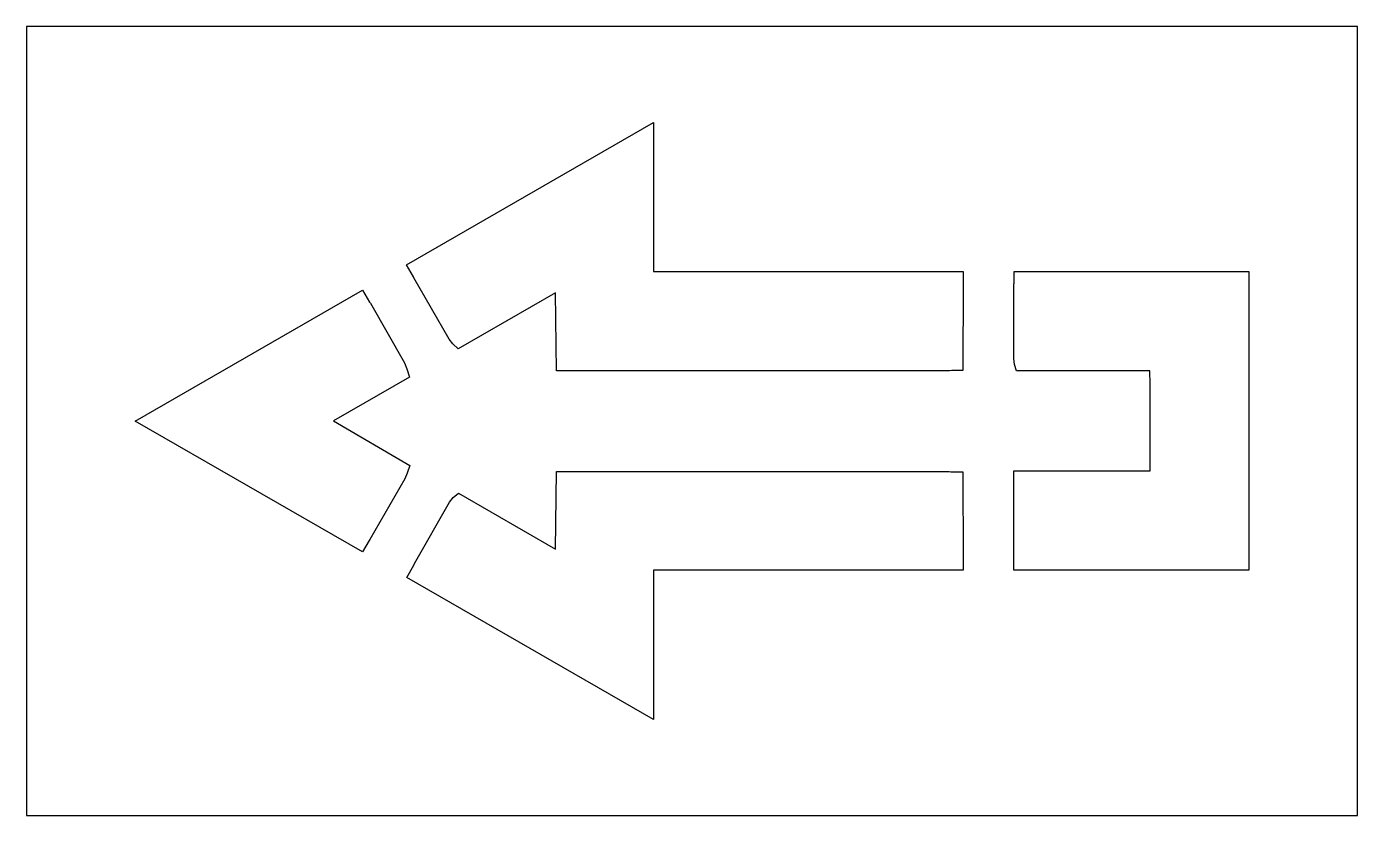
# Model space of a CAD drawing. Header units: inches. Extents: x 0 to 54, y 0 to 32.
import ezdxf

# ---------------------------------------------------------------- set-up
doc = ezdxf.new("R2010")
doc.units = ezdxf.units.IN
doc.header["$MEASUREMENT"] = 0
doc.layers.add('CUT', color=1, linetype='Continuous')

msp = doc.modelspace()

# ---------------------------------------------------------------- linework, layer by layer
at = {"layer": 'CUT'}
for points in [[(0, 0), (54, 0), (54, 32), (0, 32)], [(38.003, 21.631), (37.993, 18.046), (37.539, 18.043), (37.449, 18.036), (21.496, 18.036), (21.467, 21.195), (17.51, 18.922), (17.293, 19.128), (17.143, 19.325), (15.713, 21.808), (15.694, 21.854), (15.419, 22.338), (25.444, 28.111), (25.444, 22.063), (37.998, 22.063)], [(49.591, 22.063), (49.591, 9.943), (40.06, 9.943), (40.06, 13.977), (45.593, 13.977), (45.593, 17.265), (45.586, 17.495), (45.584, 18.036), (40.167, 18.036), (40.09, 18.292), (40.063, 18.535), (40.063, 21.546), (40.069, 21.59), (40.071, 22.063)], [(13.929, 11.196), (13.899, 11.158), (13.627, 10.692), (4.409, 15.996), (13.634, 21.314), (13.92, 20.818), (13.952, 20.775), (15.332, 18.355), (15.434, 18.121), (15.539, 17.784), (12.456, 16.005), (15.545, 14.192), (15.448, 13.883), (15.342, 13.651)], [(21.499, 13.945), (37.432, 13.945), (37.505, 13.935), (37.99, 13.931), (38.004, 10.374), (38.001, 9.95), (25.444, 9.95), (25.444, 3.889), (15.424, 9.655), (15.706, 10.153), (15.733, 10.218), (17.165, 12.707), (17.313, 12.899), (17.522, 13.078), (21.466, 10.796)]]:
    msp.add_lwpolyline(points, close=True, dxfattribs=at)

doc.saveas('drawing.dxf')
